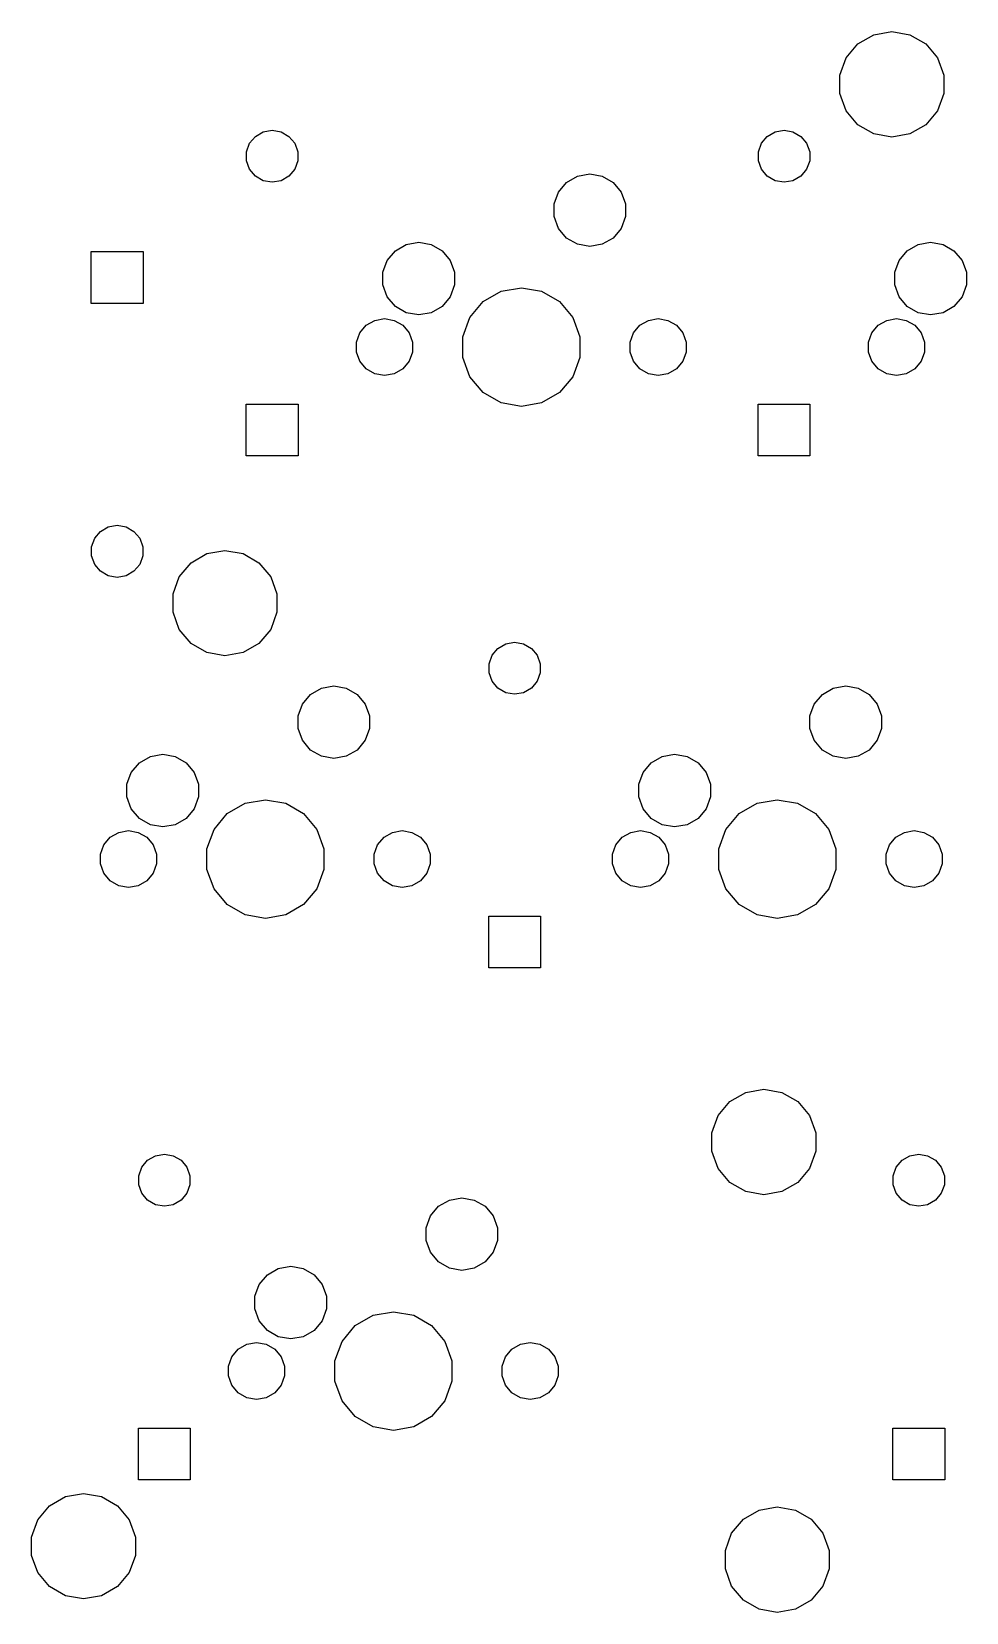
# Model space of a CAD drawing. Extents: x 37 to 201, y -145 to -29.
# Drawn here: x 37.1 to 71.8, y -145 to -86.3 of the extents above; entities that cross this region are included whole.
import ezdxf

# ---------------------------------------------------------------- set-up
doc = ezdxf.new("R2010")
doc.units = 0
doc.header["$MEASUREMENT"] = 0
doc.layers.add('BLACK', color=7, linetype='CONTINUOUS')

msp = doc.modelspace()

# ---------------------------------------------------------------- linework, layer by layer
at = {"layer": 'Black'}
for p, q in [((67.3048, -87.2713), (67.7418, -86.7505)), ((67.7418, -86.7505), (68.3305, -86.4106)), ((68.3305, -86.4106), (69, -86.2926)), ((69, -86.2926), (69.6695, -86.4106)), ((69.6695, -86.4106), (70.2582, -86.7505)), ((70.2582, -86.7505), (70.6952, -87.2713)), ((67.0723, -87.9101), (67.3048, -87.2713)), ((70.6952, -87.2713), (70.9277, -87.9101)), ((67.0723, -88.5899), (67.0723, -87.9101)), ((70.9277, -87.9101), (70.9277, -88.5899)), ((67.3048, -89.2287), (67.0723, -88.5899)), ((70.9277, -88.5899), (70.6952, -89.2287)), ((67.7418, -89.7495), (67.3048, -89.2287)), ((68.3305, -90.0894), (67.7418, -89.7495)), ((70.2582, -89.7495), (69.6695, -90.0894)), ((70.6952, -89.2287), (70.2582, -89.7495)), ((45.1637, -90.4372), (45.3793, -90.1803)), ((45.3793, -90.1803), (45.6697, -90.0126)), ((45.6697, -90.0126), (46, -89.9543)), ((46, -89.9543), (46.3303, -90.0126)), ((46.3303, -90.0126), (46.6207, -90.1803)), ((46.6207, -90.1803), (46.8363, -90.4372)), ((64.1637, -90.4372), (64.3793, -90.1803)), ((64.3793, -90.1803), (64.6697, -90.0126)), ((64.6697, -90.0126), (65, -89.9543)), ((65, -89.9543), (65.3303, -90.0126)), ((65.3303, -90.0126), (65.6207, -90.1803)), ((65.6207, -90.1803), (65.8363, -90.4372)), ((69, -90.2074), (68.3305, -90.0894)), ((69.6695, -90.0894), (69, -90.2074)), ((45.049, -90.7523), (45.1637, -90.4372)), ((45.049, -91.0877), (45.049, -90.7523)), ((46.8363, -90.4372), (46.951, -90.7523)), ((46.951, -90.7523), (46.951, -91.0877)), ((64.049, -90.7523), (64.1637, -90.4372)), ((64.049, -91.0877), (64.049, -90.7523)), ((65.8363, -90.4372), (65.951, -90.7523)), ((65.951, -90.7523), (65.951, -91.0877)), ((45.1637, -91.4028), (45.049, -91.0877)), ((45.3793, -91.6598), (45.1637, -91.4028)), ((46.8363, -91.4028), (46.6207, -91.6598)), ((46.951, -91.0877), (46.8363, -91.4028)), ((64.1637, -91.4028), (64.049, -91.0877)), ((64.3793, -91.6598), (64.1637, -91.4028)), ((65.8363, -91.4028), (65.6207, -91.6598)), ((65.951, -91.0877), (65.8363, -91.4028)), ((45.6697, -91.8274), (45.3793, -91.6598)), ((46, -91.8857), (45.6697, -91.8274)), ((46.3303, -91.8274), (46, -91.8857)), ((46.6207, -91.6598), (46.3303, -91.8274)), ((56.6225, -92.2459), (56.9234, -91.8873)), ((56.9234, -91.8873), (57.3289, -91.6532)), ((57.3289, -91.6532), (57.79, -91.5719)), ((57.79, -91.5719), (58.2511, -91.6532)), ((58.2511, -91.6532), (58.6566, -91.8873)), ((58.6566, -91.8873), (58.9575, -92.2459)), ((64.6697, -91.8274), (64.3793, -91.6598)), ((65, -91.8857), (64.6697, -91.8274)), ((65.3303, -91.8274), (65, -91.8857)), ((65.6207, -91.6598), (65.3303, -91.8274)), ((56.4624, -92.6859), (56.6225, -92.2459)), ((56.4624, -93.1541), (56.4624, -92.6859)), ((58.9575, -92.2459), (59.1176, -92.6859)), ((59.1176, -92.6859), (59.1176, -93.1541)), ((56.6225, -93.5941), (56.4624, -93.1541)), ((59.1176, -93.1541), (58.9575, -93.5941)), ((56.9234, -93.9527), (56.6225, -93.5941)), ((58.9575, -93.5941), (58.6566, -93.9527)), ((50.2725, -94.7859), (50.5734, -94.4273)), ((50.5734, -94.4273), (50.9789, -94.1932)), ((50.9789, -94.1932), (51.44, -94.1119)), ((51.44, -94.1119), (51.9011, -94.1932)), ((51.9011, -94.1932), (52.3066, -94.4273)), ((52.3066, -94.4273), (52.6075, -94.7859)), ((57.3289, -94.1868), (56.9234, -93.9527)), ((57.79, -94.2681), (57.3289, -94.1868)), ((58.2511, -94.1868), (57.79, -94.2681)), ((58.6566, -93.9527), (58.2511, -94.1868)), ((69.2725, -94.7859), (69.5734, -94.4273)), ((69.5734, -94.4273), (69.9789, -94.1932)), ((69.9789, -94.1932), (70.44, -94.1119)), ((70.44, -94.1119), (70.9011, -94.1932)), ((70.9011, -94.1932), (71.3066, -94.4273)), ((71.3066, -94.4273), (71.6075, -94.7859)), ((39.288, -96.382), (39.288, -94.458)), ((39.288, -94.458), (41.212, -94.458)), ((41.212, -94.458), (41.212, -96.382)), ((50.1124, -95.2259), (50.2725, -94.7859)), ((52.6075, -94.7859), (52.7676, -95.2259)), ((69.1124, -95.2259), (69.2725, -94.7859)), ((71.6075, -94.7859), (71.7676, -95.2259)), ((50.1124, -95.6941), (50.1124, -95.2259)), ((52.7676, -95.2259), (52.7676, -95.6941)), ((69.1124, -95.6941), (69.1124, -95.2259)), ((71.7676, -95.2259), (71.7676, -95.6941)), ((50.2725, -96.1341), (50.1124, -95.6941)), ((50.5734, -96.4927), (50.2725, -96.1341)), ((52.6075, -96.1341), (52.3066, -96.4927)), ((52.7676, -95.6941), (52.6075, -96.1341)), ((53.8344, -96.313), (54.4968, -95.9305)), ((54.4968, -95.9305), (55.25, -95.7977)), ((55.25, -95.7977), (56.0032, -95.9305)), ((56.0032, -95.9305), (56.6656, -96.313)), ((69.2725, -96.1341), (69.1124, -95.6941)), ((69.5734, -96.4927), (69.2725, -96.1341)), ((71.6075, -96.1341), (71.3066, -96.4927)), ((71.7676, -95.6941), (71.6075, -96.1341)), ((41.212, -96.382), (39.288, -96.382)), ((50.9789, -96.7268), (50.5734, -96.4927)), ((51.44, -96.8081), (50.9789, -96.7268)), ((51.9011, -96.7268), (51.44, -96.8081)), ((52.3066, -96.4927), (51.9011, -96.7268)), ((53.3428, -96.8989), (53.8344, -96.313)), ((56.6656, -96.313), (57.1572, -96.8989)), ((69.9789, -96.7268), (69.5734, -96.4927)), ((70.44, -96.8081), (69.9789, -96.7268)), ((70.9011, -96.7268), (70.44, -96.8081)), ((71.3066, -96.4927), (70.9011, -96.7268)), ((49.2564, -97.4725), (49.4919, -97.1919)), ((49.4919, -97.1919), (49.8092, -97.0087)), ((49.8092, -97.0087), (50.17, -96.9451)), ((50.17, -96.9451), (50.5308, -97.0087)), ((50.5308, -97.0087), (50.8481, -97.1919)), ((50.8481, -97.1919), (51.0836, -97.4725)), ((53.0812, -97.6176), (53.3428, -96.8989)), ((57.1572, -96.8989), (57.4188, -97.6176)), ((59.4164, -97.4725), (59.6519, -97.1919)), ((59.6519, -97.1919), (59.9692, -97.0087)), ((59.9692, -97.0087), (60.33, -96.9451)), ((60.33, -96.9451), (60.6908, -97.0087)), ((60.6908, -97.0087), (61.0081, -97.1919)), ((61.0081, -97.1919), (61.2436, -97.4725)), ((68.2564, -97.4725), (68.4919, -97.1919)), ((68.4919, -97.1919), (68.8092, -97.0087)), ((68.8092, -97.0087), (69.17, -96.9451)), ((69.17, -96.9451), (69.5308, -97.0087)), ((69.5308, -97.0087), (69.8481, -97.1919)), ((69.8481, -97.1919), (70.0836, -97.4725)), ((49.1311, -97.8168), (49.2564, -97.4725)), ((49.1311, -98.1832), (49.1311, -97.8168)), ((51.0836, -97.4725), (51.2089, -97.8168)), ((51.2089, -97.8168), (51.2089, -98.1832)), ((53.0812, -98.3824), (53.0812, -97.6176)), ((57.4188, -97.6176), (57.4188, -98.3824)), ((59.2911, -97.8168), (59.4164, -97.4725)), ((59.2911, -98.1832), (59.2911, -97.8168)), ((61.2436, -97.4725), (61.3689, -97.8168)), ((61.3689, -97.8168), (61.3689, -98.1832)), ((68.1311, -97.8168), (68.2564, -97.4725)), ((68.1311, -98.1832), (68.1311, -97.8168)), ((70.0836, -97.4725), (70.2089, -97.8168)), ((70.2089, -97.8168), (70.2089, -98.1832)), ((49.2564, -98.5275), (49.1311, -98.1832)), ((49.4919, -98.8081), (49.2564, -98.5275)), ((51.0836, -98.5275), (50.8481, -98.8081)), ((51.2089, -98.1832), (51.0836, -98.5275)), ((53.3428, -99.1011), (53.0812, -98.3824)), ((57.4188, -98.3824), (57.1572, -99.1011)), ((59.4164, -98.5275), (59.2911, -98.1832)), ((59.6519, -98.8081), (59.4164, -98.5275)), ((61.2436, -98.5275), (61.0081, -98.8081)), ((61.3689, -98.1832), (61.2436, -98.5275)), ((68.2564, -98.5275), (68.1311, -98.1832)), ((68.4919, -98.8081), (68.2564, -98.5275)), ((70.0836, -98.5275), (69.8481, -98.8081)), ((70.2089, -98.1832), (70.0836, -98.5275)), ((49.8092, -98.9913), (49.4919, -98.8081)), ((50.17, -99.0549), (49.8092, -98.9913)), ((50.5308, -98.9913), (50.17, -99.0549)), ((50.8481, -98.8081), (50.5308, -98.9913)), ((53.8344, -99.687), (53.3428, -99.1011)), ((57.1572, -99.1011), (56.6656, -99.687)), ((59.9692, -98.9913), (59.6519, -98.8081)), ((60.33, -99.0549), (59.9692, -98.9913)), ((60.6908, -98.9913), (60.33, -99.0549)), ((61.0081, -98.8081), (60.6908, -98.9913)), ((68.8092, -98.9913), (68.4919, -98.8081)), ((69.17, -99.0549), (68.8092, -98.9913)), ((69.5308, -98.9913), (69.17, -99.0549)), ((69.8481, -98.8081), (69.5308, -98.9913)), ((54.4968, -100.069), (53.8344, -99.687)), ((56.6656, -99.687), (56.0032, -100.069)), ((45.038, -102.042), (45.038, -100.118)), ((45.038, -100.118), (46.962, -100.118)), ((46.962, -100.118), (46.962, -102.042)), ((55.25, -100.202), (54.4968, -100.069)), ((56.0032, -100.069), (55.25, -100.202)), ((64.038, -102.042), (64.038, -100.118)), ((64.038, -100.118), (65.962, -100.118)), ((65.962, -100.118), (65.962, -102.042)), ((46.962, -102.042), (45.038, -102.042)), ((65.962, -102.042), (64.038, -102.042)), ((39.4137, -105.097), (39.6293, -104.84)), ((39.6293, -104.84), (39.9197, -104.673)), ((39.9197, -104.673), (40.25, -104.614)), ((40.25, -104.614), (40.5803, -104.673)), ((40.5803, -104.673), (40.8707, -104.84)), ((40.8707, -104.84), (41.0863, -105.097)), ((39.299, -105.412), (39.4137, -105.097)), ((39.299, -105.748), (39.299, -105.412)), ((41.0863, -105.097), (41.201, -105.412)), ((41.201, -105.412), (41.201, -105.748)), ((43.5805, -105.661), (44.25, -105.543)), ((44.25, -105.543), (44.9195, -105.661)), ((39.4137, -106.063), (39.299, -105.748)), ((39.6293, -106.32), (39.4137, -106.063)), ((41.0863, -106.063), (40.8707, -106.32)), ((41.201, -105.748), (41.0863, -106.063)), ((42.5548, -106.521), (42.9918, -106.001)), ((42.9918, -106.001), (43.5805, -105.661)), ((44.9195, -105.661), (45.5082, -106.001)), ((45.5082, -106.001), (45.9452, -106.521)), ((39.9197, -106.487), (39.6293, -106.32)), ((40.25, -106.546), (39.9197, -106.487)), ((40.5803, -106.487), (40.25, -106.546)), ((40.8707, -106.32), (40.5803, -106.487)), ((42.3223, -107.16), (42.5548, -106.521)), ((45.9452, -106.521), (46.1777, -107.16)), ((42.3223, -107.84), (42.3223, -107.16)), ((46.1777, -107.16), (46.1777, -107.84)), ((42.5548, -108.479), (42.3223, -107.84)), ((46.1777, -107.84), (45.9452, -108.479)), ((42.9918, -108.999), (42.5548, -108.479)), ((45.9452, -108.479), (45.5082, -108.999)), ((43.5805, -109.339), (42.9918, -108.999)), ((45.5082, -108.999), (44.9195, -109.339)), ((54.3793, -109.18), (54.6697, -109.013)), ((54.6697, -109.013), (55, -108.954)), ((55, -108.954), (55.3303, -109.013)), ((55.3303, -109.013), (55.6207, -109.18)), ((44.25, -109.457), (43.5805, -109.339)), ((44.9195, -109.339), (44.25, -109.457)), ((54.049, -109.752), (54.1637, -109.437)), ((54.1637, -109.437), (54.3793, -109.18)), ((55.6207, -109.18), (55.8363, -109.437)), ((55.8363, -109.437), (55.951, -109.752)), ((54.049, -110.088), (54.049, -109.752)), ((54.1637, -110.403), (54.049, -110.088)), ((55.951, -110.088), (55.8363, -110.403)), ((55.951, -109.752), (55.951, -110.088)), ((47.4234, -110.887), (47.8289, -110.653)), ((47.8289, -110.653), (48.29, -110.572)), ((48.29, -110.572), (48.7511, -110.653)), ((48.7511, -110.653), (49.1566, -110.887)), ((54.3793, -110.66), (54.1637, -110.403)), ((54.6697, -110.827), (54.3793, -110.66)), ((55, -110.886), (54.6697, -110.827)), ((55.3303, -110.827), (55, -110.886)), ((55.6207, -110.66), (55.3303, -110.827)), ((55.8363, -110.403), (55.6207, -110.66)), ((66.4234, -110.887), (66.8289, -110.653)), ((66.8289, -110.653), (67.29, -110.572)), ((67.29, -110.572), (67.7511, -110.653)), ((67.7511, -110.653), (68.1566, -110.887)), ((46.9624, -111.686), (47.1225, -111.246)), ((47.1225, -111.246), (47.4234, -110.887)), ((49.1566, -110.887), (49.4575, -111.246)), ((49.4575, -111.246), (49.6176, -111.686)), ((65.9624, -111.686), (66.1225, -111.246)), ((66.1225, -111.246), (66.4234, -110.887)), ((68.1566, -110.887), (68.4575, -111.246)), ((68.4575, -111.246), (68.6176, -111.686)), ((46.9624, -112.154), (46.9624, -111.686)), ((49.6176, -111.686), (49.6176, -112.154)), ((65.9624, -112.154), (65.9624, -111.686)), ((68.6176, -111.686), (68.6176, -112.154)), ((47.1225, -112.594), (46.9624, -112.154)), ((47.4234, -112.953), (47.1225, -112.594)), ((49.4575, -112.594), (49.1566, -112.953)), ((49.6176, -112.154), (49.4575, -112.594)), ((66.1225, -112.594), (65.9624, -112.154)), ((66.4234, -112.953), (66.1225, -112.594)), ((68.4575, -112.594), (68.1566, -112.953)), ((68.6176, -112.154), (68.4575, -112.594)), ((41.0734, -113.427), (41.4789, -113.193)), ((41.4789, -113.193), (41.94, -113.112)), ((41.94, -113.112), (42.4011, -113.193)), ((42.4011, -113.193), (42.8066, -113.427)), ((47.8289, -113.187), (47.4234, -112.953)), ((48.29, -113.268), (47.8289, -113.187)), ((48.7511, -113.187), (48.29, -113.268)), ((49.1566, -112.953), (48.7511, -113.187)), ((60.0734, -113.427), (60.4789, -113.193)), ((60.4789, -113.193), (60.94, -113.112)), ((60.94, -113.112), (61.4011, -113.193)), ((61.4011, -113.193), (61.8066, -113.427)), ((66.8289, -113.187), (66.4234, -112.953)), ((67.29, -113.268), (66.8289, -113.187)), ((67.7511, -113.187), (67.29, -113.268)), ((68.1566, -112.953), (67.7511, -113.187)), ((40.6124, -114.226), (40.7725, -113.786)), ((40.7725, -113.786), (41.0734, -113.427)), ((42.8066, -113.427), (43.1075, -113.786)), ((43.1075, -113.786), (43.2676, -114.226)), ((59.6124, -114.226), (59.7725, -113.786)), ((59.7725, -113.786), (60.0734, -113.427)), ((61.8066, -113.427), (62.1075, -113.786)), ((62.1075, -113.786), (62.2676, -114.226)), ((40.6124, -114.694), (40.6124, -114.226)), ((43.2676, -114.226), (43.2676, -114.694)), ((59.6124, -114.694), (59.6124, -114.226)), ((62.2676, -114.226), (62.2676, -114.694)), ((40.7725, -115.134), (40.6124, -114.694)), ((43.2676, -114.694), (43.1075, -115.134)), ((44.3344, -115.313), (44.9968, -114.931)), ((44.9968, -114.931), (45.75, -114.798)), ((45.75, -114.798), (46.5032, -114.931)), ((46.5032, -114.931), (47.1656, -115.313)), ((59.7725, -115.134), (59.6124, -114.694)), ((62.2676, -114.694), (62.1075, -115.134)), ((63.3344, -115.313), (63.9968, -114.931)), ((63.9968, -114.931), (64.75, -114.798)), ((64.75, -114.798), (65.5032, -114.931)), ((65.5032, -114.931), (66.1656, -115.313)), ((41.0734, -115.493), (40.7725, -115.134)), ((41.4789, -115.727), (41.0734, -115.493)), ((42.8066, -115.493), (42.4011, -115.727)), ((43.1075, -115.134), (42.8066, -115.493)), ((43.8428, -115.899), (44.3344, -115.313)), ((47.1656, -115.313), (47.6572, -115.899)), ((60.0734, -115.493), (59.7725, -115.134)), ((60.4789, -115.727), (60.0734, -115.493)), ((61.8066, -115.493), (61.4011, -115.727)), ((62.1075, -115.134), (61.8066, -115.493)), ((62.8428, -115.899), (63.3344, -115.313)), ((66.1656, -115.313), (66.6572, -115.899)), ((39.9919, -116.192), (40.3092, -116.009)), ((40.3092, -116.009), (40.67, -115.945)), ((40.67, -115.945), (41.0308, -116.009)), ((41.0308, -116.009), (41.3481, -116.192)), ((41.94, -115.808), (41.4789, -115.727)), ((42.4011, -115.727), (41.94, -115.808)), ((43.5812, -116.618), (43.8428, -115.899)), ((47.6572, -115.899), (47.9188, -116.618)), ((50.1519, -116.192), (50.4692, -116.009)), ((50.4692, -116.009), (50.83, -115.945)), ((50.83, -115.945), (51.1908, -116.009)), ((51.1908, -116.009), (51.5081, -116.192)), ((58.9919, -116.192), (59.3092, -116.009)), ((59.3092, -116.009), (59.67, -115.945)), ((59.67, -115.945), (60.0308, -116.009)), ((60.0308, -116.009), (60.3481, -116.192)), ((60.94, -115.808), (60.4789, -115.727)), ((61.4011, -115.727), (60.94, -115.808)), ((62.5812, -116.618), (62.8428, -115.899)), ((66.6572, -115.899), (66.9188, -116.618)), ((69.1519, -116.192), (69.4692, -116.009)), ((69.4692, -116.009), (69.83, -115.945)), ((69.83, -115.945), (70.1908, -116.009)), ((70.1908, -116.009), (70.5081, -116.192)), ((39.6311, -116.817), (39.7564, -116.473)), ((39.7564, -116.473), (39.9919, -116.192)), ((41.3481, -116.192), (41.5836, -116.473)), ((41.5836, -116.473), (41.7089, -116.817)), ((43.5812, -117.382), (43.5812, -116.618)), ((47.9188, -116.618), (47.9188, -117.382)), ((49.7911, -116.817), (49.9164, -116.473)), ((49.9164, -116.473), (50.1519, -116.192)), ((51.5081, -116.192), (51.7436, -116.473)), ((51.7436, -116.473), (51.8689, -116.817)), ((58.6311, -116.817), (58.7564, -116.473)), ((58.7564, -116.473), (58.9919, -116.192)), ((60.3481, -116.192), (60.5836, -116.473)), ((60.5836, -116.473), (60.7089, -116.817)), ((62.5812, -117.382), (62.5812, -116.618)), ((66.9188, -116.618), (66.9188, -117.382)), ((68.7911, -116.817), (68.9164, -116.473)), ((68.9164, -116.473), (69.1519, -116.192)), ((70.5081, -116.192), (70.7436, -116.473)), ((70.7436, -116.473), (70.8689, -116.817)), ((39.6311, -117.183), (39.6311, -116.817)), ((39.7564, -117.527), (39.6311, -117.183)), ((41.7089, -117.183), (41.5836, -117.527)), ((41.7089, -116.817), (41.7089, -117.183)), ((49.7911, -117.183), (49.7911, -116.817)), ((49.9164, -117.527), (49.7911, -117.183)), ((51.8689, -117.183), (51.7436, -117.527)), ((51.8689, -116.817), (51.8689, -117.183)), ((58.6311, -117.183), (58.6311, -116.817)), ((58.7564, -117.527), (58.6311, -117.183)), ((60.7089, -117.183), (60.5836, -117.527)), ((60.7089, -116.817), (60.7089, -117.183)), ((68.7911, -117.183), (68.7911, -116.817)), ((68.9164, -117.527), (68.7911, -117.183)), ((70.8689, -117.183), (70.7436, -117.527)), ((70.8689, -116.817), (70.8689, -117.183)), ((39.9919, -117.808), (39.7564, -117.527)), ((40.3092, -117.991), (39.9919, -117.808)), ((41.3481, -117.808), (41.0308, -117.991)), ((41.5836, -117.527), (41.3481, -117.808)), ((43.8428, -118.101), (43.5812, -117.382)), ((47.9188, -117.382), (47.6572, -118.101)), ((50.1519, -117.808), (49.9164, -117.527)), ((50.4692, -117.991), (50.1519, -117.808)), ((51.5081, -117.808), (51.1908, -117.991)), ((51.7436, -117.527), (51.5081, -117.808)), ((58.9919, -117.808), (58.7564, -117.527)), ((59.3092, -117.991), (58.9919, -117.808)), ((60.3481, -117.808), (60.0308, -117.991)), ((60.5836, -117.527), (60.3481, -117.808)), ((62.8428, -118.101), (62.5812, -117.382)), ((66.9188, -117.382), (66.6572, -118.101)), ((69.1519, -117.808), (68.9164, -117.527)), ((69.4692, -117.991), (69.1519, -117.808)), ((70.5081, -117.808), (70.1908, -117.991)), ((70.7436, -117.527), (70.5081, -117.808)), ((40.67, -118.055), (40.3092, -117.991)), ((41.0308, -117.991), (40.67, -118.055)), ((44.3344, -118.687), (43.8428, -118.101)), ((47.6572, -118.101), (47.1656, -118.687)), ((50.83, -118.055), (50.4692, -117.991)), ((51.1908, -117.991), (50.83, -118.055)), ((59.67, -118.055), (59.3092, -117.991)), ((60.0308, -117.991), (59.67, -118.055)), ((63.3344, -118.687), (62.8428, -118.101)), ((66.6572, -118.101), (66.1656, -118.687)), ((69.83, -118.055), (69.4692, -117.991)), ((70.1908, -117.991), (69.83, -118.055)), ((44.9968, -119.069), (44.3344, -118.687)), ((45.75, -119.202), (44.9968, -119.069)), ((46.5032, -119.069), (45.75, -119.202)), ((47.1656, -118.687), (46.5032, -119.069)), ((63.9968, -119.069), (63.3344, -118.687)), ((64.75, -119.202), (63.9968, -119.069)), ((65.5032, -119.069), (64.75, -119.202)), ((66.1656, -118.687), (65.5032, -119.069)), ((54.038, -121.042), (54.038, -119.118)), ((54.038, -119.118), (55.962, -119.118)), ((55.962, -119.118), (55.962, -121.042)), ((55.962, -121.042), (54.038, -121.042)), ((62.5548, -126.521), (62.9918, -126.001)), ((62.9918, -126.001), (63.5805, -125.661)), ((63.5805, -125.661), (64.25, -125.543)), ((64.25, -125.543), (64.9195, -125.661)), ((64.9195, -125.661), (65.5082, -126.001)), ((65.5082, -126.001), (65.9452, -126.521)), ((62.3223, -127.16), (62.5548, -126.521)), ((65.9452, -126.521), (66.1777, -127.16)), ((62.3223, -127.84), (62.3223, -127.16)), ((66.1777, -127.16), (66.1777, -127.84)), ((62.5548, -128.479), (62.3223, -127.84)), ((66.1777, -127.84), (65.9452, -128.479)), ((41.049, -128.752), (41.1637, -128.437)), ((41.1637, -128.437), (41.3793, -128.18)), ((41.3793, -128.18), (41.6697, -128.013)), ((41.6697, -128.013), (42, -127.954)), ((42, -127.954), (42.3303, -128.013)), ((42.3303, -128.013), (42.6207, -128.18)), ((42.6207, -128.18), (42.8363, -128.437)), ((42.8363, -128.437), (42.951, -128.752)), ((69.049, -128.752), (69.1637, -128.437)), ((69.1637, -128.437), (69.3793, -128.18)), ((69.3793, -128.18), (69.6697, -128.013)), ((69.6697, -128.013), (70, -127.954)), ((70, -127.954), (70.3303, -128.013)), ((70.3303, -128.013), (70.6207, -128.18)), ((70.6207, -128.18), (70.8363, -128.437)), ((70.8363, -128.437), (70.951, -128.752)), ((41.049, -129.088), (41.049, -128.752)), ((42.951, -128.752), (42.951, -129.088)), ((62.9918, -128.999), (62.5548, -128.479)), ((63.5805, -129.339), (62.9918, -128.999)), ((65.5082, -128.999), (64.9195, -129.339)), ((65.9452, -128.479), (65.5082, -128.999)), ((69.049, -129.088), (69.049, -128.752)), ((70.951, -128.752), (70.951, -129.088)), ((41.1637, -129.403), (41.049, -129.088)), ((41.3793, -129.66), (41.1637, -129.403)), ((42.8363, -129.403), (42.6207, -129.66)), ((42.951, -129.088), (42.8363, -129.403)), ((52.5789, -129.653), (53.04, -129.572)), ((53.04, -129.572), (53.5011, -129.653)), ((64.25, -129.457), (63.5805, -129.339)), ((64.9195, -129.339), (64.25, -129.457)), ((69.1637, -129.403), (69.049, -129.088)), ((69.3793, -129.66), (69.1637, -129.403)), ((70.8363, -129.403), (70.6207, -129.66)), ((70.951, -129.088), (70.8363, -129.403)), ((41.6697, -129.827), (41.3793, -129.66)), ((42, -129.886), (41.6697, -129.827)), ((42.3303, -129.827), (42, -129.886)), ((42.6207, -129.66), (42.3303, -129.827)), ((51.8725, -130.246), (52.1734, -129.887)), ((52.1734, -129.887), (52.5789, -129.653)), ((53.5011, -129.653), (53.9066, -129.887)), ((53.9066, -129.887), (54.2075, -130.246)), ((69.6697, -129.827), (69.3793, -129.66)), ((70, -129.886), (69.6697, -129.827)), ((70.3303, -129.827), (70, -129.886)), ((70.6207, -129.66), (70.3303, -129.827)), ((51.7124, -130.686), (51.8725, -130.246)), ((51.7124, -131.154), (51.7124, -130.686)), ((54.2075, -130.246), (54.3676, -130.686)), ((54.3676, -130.686), (54.3676, -131.154)), ((51.8725, -131.594), (51.7124, -131.154)), ((54.3676, -131.154), (54.2075, -131.594)), ((52.1734, -131.953), (51.8725, -131.594)), ((52.5789, -132.187), (52.1734, -131.953)), ((53.9066, -131.953), (53.5011, -132.187)), ((54.2075, -131.594), (53.9066, -131.953)), ((45.5225, -132.786), (45.8234, -132.427)), ((45.8234, -132.427), (46.2289, -132.193)), ((46.2289, -132.193), (46.69, -132.112)), ((46.69, -132.112), (47.1511, -132.193)), ((47.1511, -132.193), (47.5566, -132.427)), ((47.5566, -132.427), (47.8575, -132.786)), ((53.04, -132.268), (52.5789, -132.187)), ((53.5011, -132.187), (53.04, -132.268)), ((45.3624, -133.226), (45.5225, -132.786)), ((47.8575, -132.786), (48.0176, -133.226)), ((45.3624, -133.694), (45.3624, -133.226)), ((45.5225, -134.134), (45.3624, -133.694)), ((48.0176, -133.694), (47.8575, -134.134)), ((48.0176, -133.226), (48.0176, -133.694)), ((45.8234, -134.493), (45.5225, -134.134)), ((47.8575, -134.134), (47.5566, -134.493)), ((48.5928, -134.899), (49.0844, -134.313)), ((49.0844, -134.313), (49.7468, -133.931)), ((49.7468, -133.931), (50.5, -133.798)), ((50.5, -133.798), (51.2532, -133.931)), ((51.2532, -133.931), (51.9156, -134.313)), ((51.9156, -134.313), (52.4072, -134.899)), ((46.2289, -134.727), (45.8234, -134.493)), ((46.69, -134.808), (46.2289, -134.727)), ((47.1511, -134.727), (46.69, -134.808)), ((47.5566, -134.493), (47.1511, -134.727)), ((48.3312, -135.618), (48.5928, -134.899)), ((52.4072, -134.899), (52.6688, -135.618)), ((44.3811, -135.817), (44.5064, -135.473)), ((44.5064, -135.473), (44.7419, -135.192)), ((44.7419, -135.192), (45.0592, -135.009)), ((45.0592, -135.009), (45.42, -134.945)), ((45.42, -134.945), (45.7808, -135.009)), ((45.7808, -135.009), (46.0981, -135.192)), ((46.0981, -135.192), (46.3336, -135.473)), ((46.3336, -135.473), (46.4589, -135.817)), ((54.5411, -135.817), (54.6664, -135.473)), ((54.6664, -135.473), (54.9019, -135.192)), ((54.9019, -135.192), (55.2192, -135.009)), ((55.2192, -135.009), (55.58, -134.945)), ((55.58, -134.945), (55.9408, -135.009)), ((55.9408, -135.009), (56.2581, -135.192)), ((56.2581, -135.192), (56.4936, -135.473)), ((56.4936, -135.473), (56.6189, -135.817)), ((44.3811, -136.183), (44.3811, -135.817)), ((46.4589, -135.817), (46.4589, -136.183)), ((48.3312, -136.382), (48.3312, -135.618)), ((52.6688, -135.618), (52.6688, -136.382)), ((54.5411, -136.183), (54.5411, -135.817)), ((56.6189, -135.817), (56.6189, -136.183)), ((44.5064, -136.527), (44.3811, -136.183)), ((44.7419, -136.808), (44.5064, -136.527)), ((46.3336, -136.527), (46.0981, -136.808)), ((46.4589, -136.183), (46.3336, -136.527)), ((48.5928, -137.101), (48.3312, -136.382)), ((52.6688, -136.382), (52.4072, -137.101)), ((54.6664, -136.527), (54.5411, -136.183)), ((54.9019, -136.808), (54.6664, -136.527)), ((56.4936, -136.527), (56.2581, -136.808)), ((56.6189, -136.183), (56.4936, -136.527)), ((45.0592, -136.991), (44.7419, -136.808)), ((45.42, -137.055), (45.0592, -136.991)), ((45.7808, -136.991), (45.42, -137.055)), ((46.0981, -136.808), (45.7808, -136.991)), ((49.0844, -137.687), (48.5928, -137.101)), ((52.4072, -137.101), (51.9156, -137.687)), ((55.2192, -136.991), (54.9019, -136.808)), ((55.58, -137.055), (55.2192, -136.991)), ((55.9408, -136.991), (55.58, -137.055)), ((56.2581, -136.808), (55.9408, -136.991)), ((49.7468, -138.069), (49.0844, -137.687)), ((51.9156, -137.687), (51.2532, -138.069)), ((41.038, -140.042), (41.038, -138.118)), ((41.038, -138.118), (42.962, -138.118)), ((42.962, -138.118), (42.962, -140.042)), ((50.5, -138.202), (49.7468, -138.069)), ((51.2532, -138.069), (50.5, -138.202)), ((69.038, -140.042), (69.038, -138.118)), ((69.038, -138.118), (70.962, -138.118)), ((70.962, -138.118), (70.962, -140.042)), ((42.962, -140.042), (41.038, -140.042)), ((70.962, -140.042), (69.038, -140.042)), ((37.7418, -141.001), (38.3305, -140.661)), ((38.3305, -140.661), (39, -140.543)), ((39, -140.543), (39.6695, -140.661)), ((39.6695, -140.661), (40.2582, -141.001)), ((37.3048, -141.521), (37.7418, -141.001)), ((40.2582, -141.001), (40.6952, -141.521)), ((63.4918, -141.501), (64.0805, -141.161)), ((64.0805, -141.161), (64.75, -141.043)), ((64.75, -141.043), (65.4195, -141.161)), ((65.4195, -141.161), (66.0082, -141.501)), ((37.0723, -142.16), (37.3048, -141.521)), ((40.6952, -141.521), (40.9277, -142.16)), ((63.0548, -142.021), (63.4918, -141.501)), ((66.0082, -141.501), (66.4452, -142.021)), ((37.0723, -142.84), (37.0723, -142.16)), ((40.9277, -142.16), (40.9277, -142.84)), ((62.8223, -142.66), (63.0548, -142.021)), ((66.4452, -142.021), (66.6777, -142.66)), ((37.3048, -143.479), (37.0723, -142.84)), ((40.9277, -142.84), (40.6952, -143.479)), ((62.8223, -143.34), (62.8223, -142.66)), ((66.6777, -142.66), (66.6777, -143.34)), ((37.7418, -143.999), (37.3048, -143.479)), ((40.6952, -143.479), (40.2582, -143.999)), ((63.0548, -143.979), (62.8223, -143.34)), ((66.6777, -143.34), (66.4452, -143.979)), ((38.3305, -144.339), (37.7418, -143.999)), ((40.2582, -143.999), (39.6695, -144.339)), ((63.4918, -144.499), (63.0548, -143.979)), ((66.4452, -143.979), (66.0082, -144.499)), ((39, -144.457), (38.3305, -144.339)), ((39.6695, -144.339), (39, -144.457)), ((64.0805, -144.839), (63.4918, -144.499)), ((64.75, -144.957), (64.0805, -144.839)), ((65.4195, -144.839), (64.75, -144.957)), ((66.0082, -144.499), (65.4195, -144.839))]:
    msp.add_line(p, q, dxfattribs=at)

doc.saveas('drawing.dxf')
